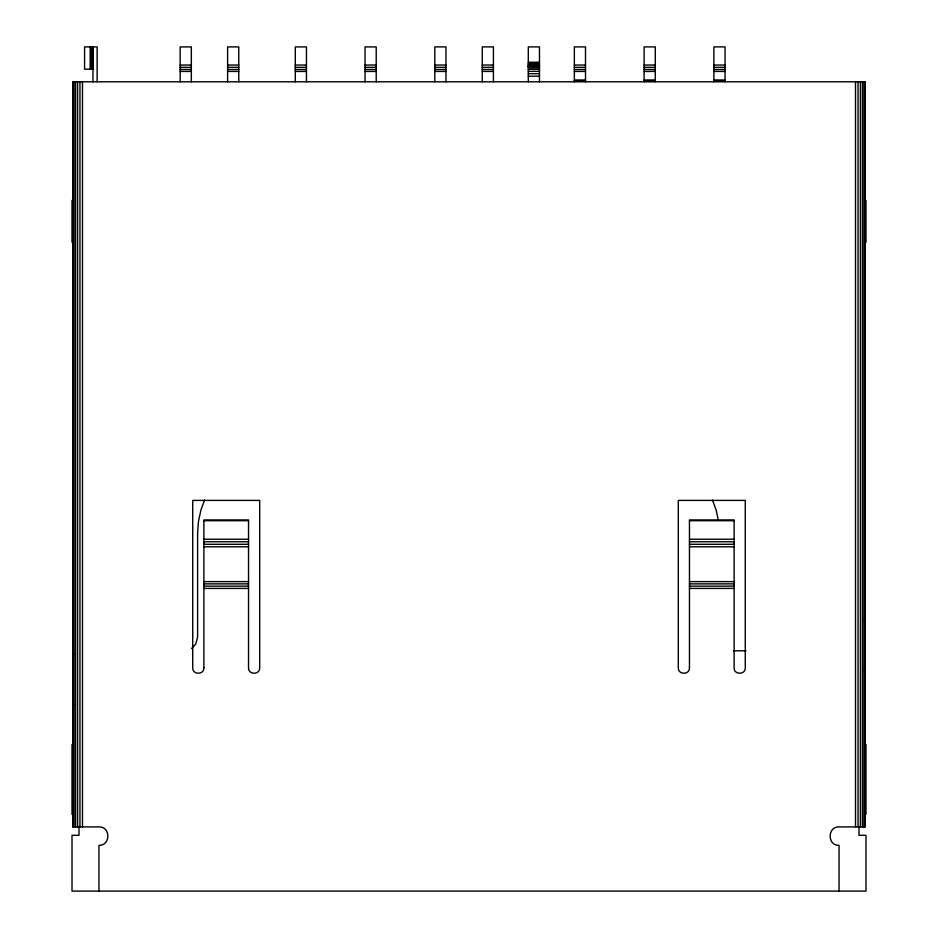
<?xml version="1.0" encoding="UTF-8"?>
<svg xmlns="http://www.w3.org/2000/svg" width="938" height="938" viewBox="0 0 938 938"><rect width="100%" height="100%" fill="white"/><g stroke="black" fill="none" stroke-linecap="round" stroke-linejoin="round"><path stroke-width="1.41" d="M204.601 500.06L200.943 509.944L198.446 521.528L197.601 533.359L197.601 637.148L195.737 644.125L191.587 648.486M528.305 62.248L539.467 62.248M528.305 63.327L539.467 63.327M528.305 64.347L539.467 64.347M180.166 65.039L191.329 65.039M227.606 65.039L238.768 65.039M295.282 65.039L306.445 65.039M365.046 65.039L376.208 65.039M434.81 65.039L445.972 65.039M482.261 65.039L493.423 65.039M574.349 65.039L585.511 65.039M644.113 65.039L655.275 65.039M713.888 65.039L725.051 65.039M528.305 65.214L539.467 65.214M528.305 65.871L539.467 65.871M528.305 66.293L539.467 66.293M528.305 66.434L539.467 66.434M528.305 66.762L539.467 66.762M180.166 67.337L191.329 67.337M227.606 67.337L238.768 67.337M295.282 67.337L306.445 67.337M365.046 67.337L376.208 67.337M434.81 67.337L445.972 67.337M482.261 67.337L493.423 67.337M574.349 67.337L585.511 67.337M644.113 67.337L655.275 67.337M713.888 67.337L725.051 67.337M528.305 67.747L539.467 67.747M93.648 69.201L84.584 69.201L84.584 46.912L97.142 46.912L97.142 81.794M528.305 69.295L539.467 69.295M180.166 69.506L191.329 69.506M227.606 69.506L238.768 69.506M295.282 69.506L306.445 69.506M365.046 69.506L376.208 69.506M434.81 69.506L445.972 69.506M482.261 69.506L493.423 69.506M574.349 69.506L585.511 69.506M644.113 69.506L655.275 69.506M713.888 69.506L725.051 69.506M528.305 71.323L539.467 71.323M180.166 71.429L191.329 71.429M227.606 71.429L238.768 71.429M295.282 71.429L306.445 71.429M365.046 71.429L376.208 71.429M434.81 71.429L445.972 71.429M482.261 71.429L493.423 71.429M574.349 71.429L585.511 71.429M644.113 71.429L655.275 71.429M713.888 71.429L725.051 71.429M528.305 73.68L539.467 73.68M528.305 76.201L539.467 76.201M574.349 80.07L585.511 80.07M644.113 80.07L655.275 80.07M713.888 80.07L725.051 80.07M574.349 80.621L585.511 80.621M644.113 80.621L655.275 80.621M713.888 80.621L725.051 80.621M574.349 81.196L585.511 81.196M644.113 81.196L655.275 81.196M713.888 81.196L725.051 81.196M203.886 520.696L248.535 520.696M689.465 520.696L734.114 520.696M203.886 539.244L248.535 539.244M689.465 539.244L734.114 539.244M203.886 541.754L248.535 541.754M689.465 541.754L734.114 541.754M203.886 544.286L248.535 544.286M689.465 544.286L734.114 544.286M203.886 546.784L248.535 546.784M689.465 546.784L734.114 546.784M203.886 581.619L248.535 581.619M689.465 581.619L734.114 581.619M203.886 583.87L248.535 583.87M689.465 583.87L734.114 583.87M203.886 586.133L248.535 586.133M689.465 586.133L734.114 586.133M203.886 588.407L248.535 588.407M689.465 588.407L734.114 588.407M864.344 620.405L865.282 620.405M733.422 650.808L745.98 650.808M72.718 653.892L73.656 653.892M864.344 670.635L865.282 670.635M72.718 704.121L73.656 704.121M712.47 500.06L716.128 509.944L718.344 520.25M865.985 200.404L865.985 242.262M865.985 744.584L865.985 814.36M865.047 620.405L865.047 670.635M864.953 81.794L864.953 826.917M863.968 81.794L863.968 826.917M862.421 81.794L862.421 826.917M860.392 81.794L860.392 826.917M858.997 826.519L858.997 835.289L865.985 835.289L865.985 891.1L72.015 891.1L72.015 835.289L79.003 835.289L79.003 826.507M858.047 81.794L858.047 826.917M855.515 81.794L855.515 826.917M839.053 891.1L839.053 845.337C827.222 845.783 827.222 826.46 839.053 826.917L865.282 826.917L865.282 81.794L72.718 81.794L72.718 826.917L98.947 826.917C110.778 826.46 110.778 845.783 98.947 845.337L98.947 891.1M725.051 81.794L725.051 46.9L713.888 46.9L713.888 81.794M655.275 81.794L655.275 46.9L644.113 46.9L644.113 81.794M585.511 81.794L585.511 46.9L574.349 46.9L574.349 81.794M539.467 81.794L539.467 46.9L528.305 46.9L528.305 81.794M493.423 81.794L493.423 46.9L482.261 46.9L482.261 81.794M445.972 81.794L445.972 46.9L434.81 46.9L434.81 81.794M376.208 81.794L376.208 46.912L365.046 46.912L365.046 81.794M306.445 81.794L306.445 46.912L295.282 46.912L295.282 81.794M238.768 81.794L238.768 46.912L227.606 46.912L227.606 81.794M191.329 81.794L191.329 46.912L180.166 46.912L180.166 81.794M92.956 81.794L92.956 46.912L92.85 69.201M92.581 46.912L92.581 69.201M92.135 46.912L92.135 69.201M91.561 46.912L91.561 69.201M90.88 46.912L90.88 69.201M90.165 46.912L90.165 69.201M82.485 81.794L82.485 826.917M79.953 81.794L79.953 826.917M77.608 81.794L77.608 826.917M75.579 81.794L75.579 826.917M74.032 81.794L74.032 826.917M73.047 81.794L73.047 826.917M72.953 653.892L72.953 704.121M72.015 200.404L72.015 242.262M72.015 744.584L72.015 814.36M203.886 667.844C204.156 675.008 192.442 675.008 192.724 667.844L192.724 500.4L259.697 500.4L259.697 667.844C259.967 675.008 248.265 675.008 248.535 667.844L248.535 519.933L203.886 519.933L203.886 667.844M689.465 667.844C689.735 675.008 678.033 675.008 678.303 667.844L678.303 500.4L745.276 500.4L745.276 667.844C745.558 675.008 733.844 675.008 734.114 667.844L734.114 519.933L689.465 519.933L689.465 667.844"/></g></svg>
